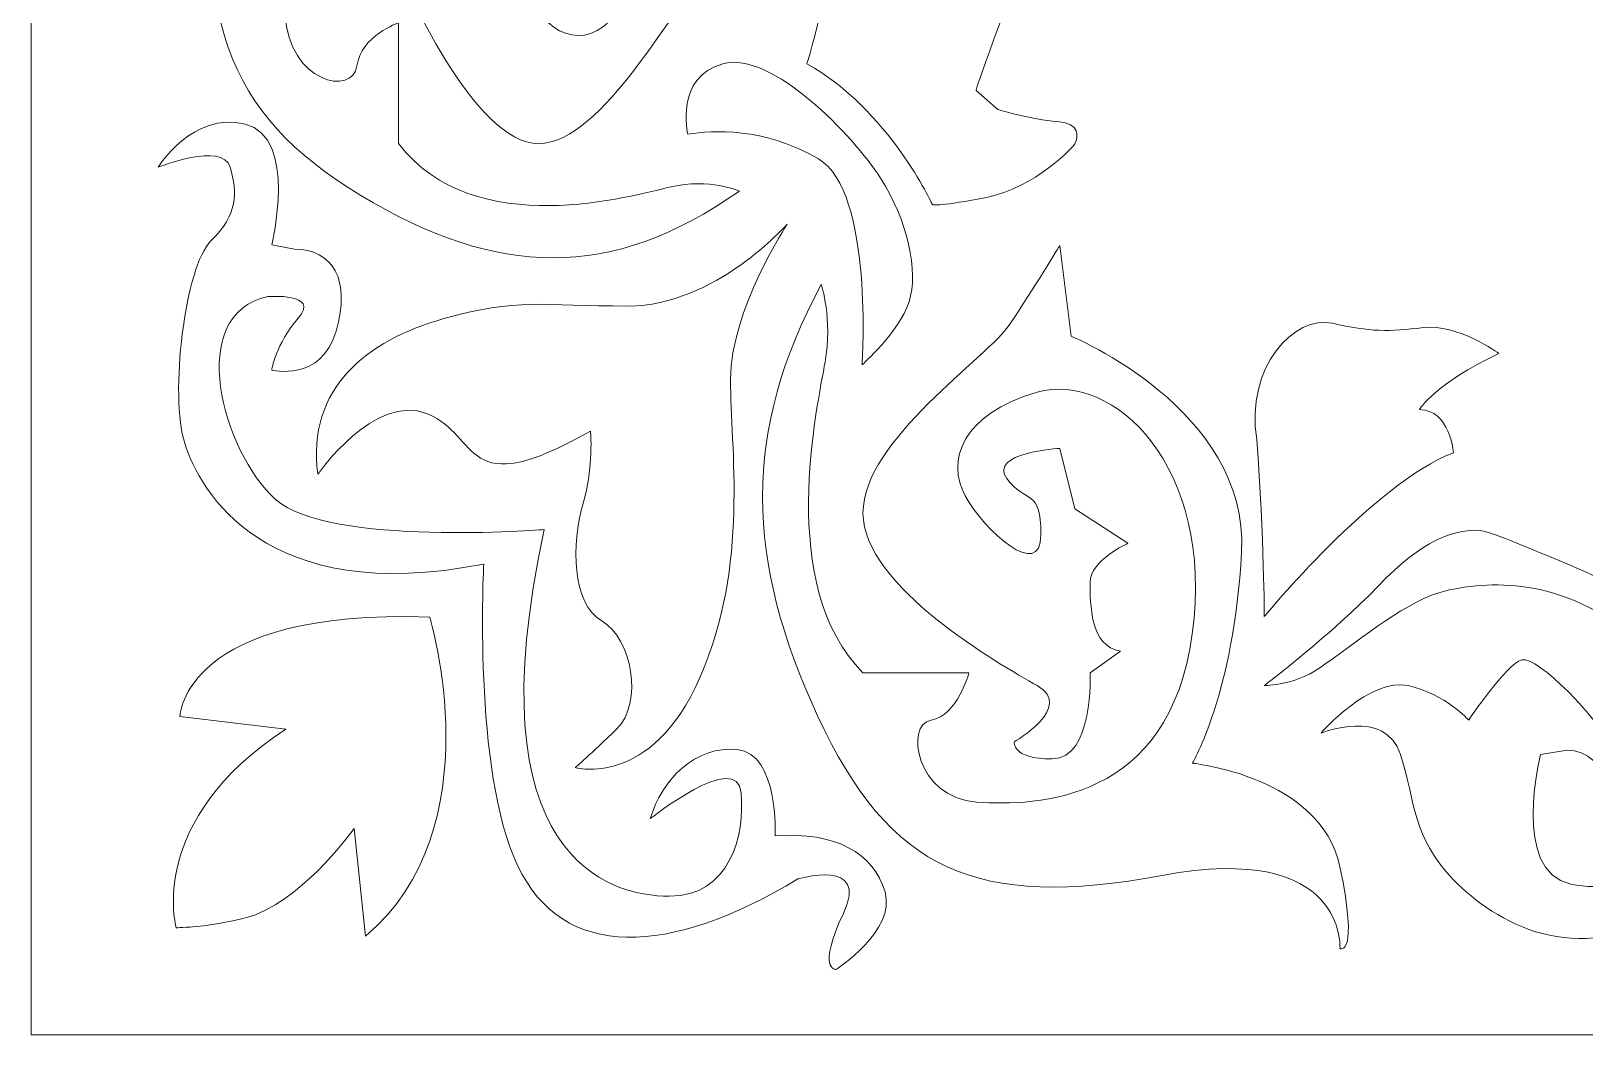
# Model space of a CAD drawing. Header units: millimetres. Extents: x -122 to 122, y -91 to 91.
# Drawn here: x -122.15 to -93.81, y -90.77 to -72.46 of the extents above; entities that cross this region are included whole.
import ezdxf

# ---------------------------------------------------------------- set-up
doc = ezdxf.new("R2010")
doc.units = ezdxf.units.MM
doc.header["$MEASUREMENT"] = 0
doc.layers.add('Camada 1', color=7, linetype='Continuous')

msp = doc.modelspace()

# ---------------------------------------------------------------- linework, layer by layer
at = {"layer": 'Camada 1', "color": 250, "lineweight": 20}
msp.add_open_spline([(-122.1541, -90.7698), (-122.1541, -90.7698), (122.1541, -90.7698), (122.1541, -90.7698), (122.1541, -90.7698), (122.1541, -90.7698), (122.1541, 90.7698), (122.1541, 90.7698), (122.1541, 90.7698), (122.1541, 90.7698), (-122.1541, 90.7698), (-122.1541, 90.7698), (-122.1541, 90.7698), (-122.1541, 90.7698), (-122.1541, -90.7698), (-122.1541, -90.7698), (-122.1541, -90.7698), (-122.1541, -90.7698), (-122.1541, -90.7698), (-122.1541, -90.7698)], degree=3, knots=[0, 0, 0, 0, 0.1666667, 0.1666667, 0.1666667, 0.1666667, 0.3333333, 0.3333333, 0.3333333, 0.3333333, 0.5, 0.5, 0.5, 0.5, 0.6666667, 0.6666667, 0.6666667, 0.6666667, 1, 1, 1, 1], dxfattribs=at)
at = {"layer": 'Camada 1', "color": 250, "lineweight": 9}
for points, knots in [([(-119.8689, -64.6055), (-119.8689, -64.6055), (-118.1426, -64.4484), (-118.695, -68.3024), (-118.695, -68.3024), (-119.2473, -72.1567), (-118.6258, -73.9657), (-116.1397, -75.4603), (-116.1397, -75.4603), (-113.6537, -76.9547), (-111.5819, -77.0333), (-109.2339, -75.3816), (-109.2339, -75.3816), (-109.2339, -75.3816), (-109.7864, -75.1456), (-110.477, -75.3029), (-110.477, -75.3029), (-111.1676, -75.4601), (-114.068, -76.3254), (-115.4492, -74.5163), (-115.4492, -74.5163), (-115.4492, -74.5163), (-115.4492, -72.314), (-115.4492, -72.314), (-115.4492, -72.314), (-115.4492, -72.314), (-116.1397, -72.5499), (-116.2089, -73.1005), (-116.2089, -73.1005), (-116.278, -73.651), (-117.4519, -73.4151), (-117.5209, -72.1567), (-117.5209, -72.1567), (-117.5902, -70.8982), (-117.5209, -68.1451), (-114.8276, -67.6732), (-114.8276, -67.6732), (-112.1344, -67.2012), (-110.6152, -69.325), (-110.9604, -70.8982), (-110.9604, -70.8982), (-111.3056, -72.4712), (-112.0654, -72.7859), (-112.6178, -72.3927), (-112.6178, -72.3927), (-113.1703, -71.9994), (-113.999, -70.8195), (-113.2393, -70.8195), (-113.2393, -70.8195), (-112.4798, -70.8195), (-112.7559, -71.1343), (-112.3416, -71.5273), (-112.3416, -71.5273), (-111.9272, -71.9206), (-111.8582, -70.4261), (-111.8582, -70.4261), (-111.8582, -70.4261), (-111.8582, -70.4261), (-112.8249, -70.1115), (-112.8249, -70.1115), (-112.8249, -70.1115), (-112.8249, -70.1115), (-113.3775, -69.0104), (-113.3775, -69.0104), (-113.3775, -69.0104), (-113.3775, -69.0104), (-113.6537, -69.7969), (-113.999, -69.7969), (-113.999, -69.7969), (-114.3443, -69.7969), (-115.0348, -69.7969), (-115.1038, -69.1678), (-115.1038, -69.1678), (-115.1038, -69.1678), (-115.4492, -69.7969), (-115.4492, -69.7969), (-115.4492, -69.7969), (-115.4492, -69.7969), (-116.8304, -69.7183), (-116.8304, -70.5834), (-116.8304, -70.5834), (-116.8304, -71.4487), (-116.5541, -71.37), (-116.5541, -71.37), (-116.5541, -71.37), (-116.5541, -71.37), (-116.0016, -70.1115), (-115.6564, -70.8982), (-115.6564, -70.8982), (-115.3111, -71.6846), (-114.068, -74.5163), (-112.894, -74.5163), (-112.894, -74.5163), (-111.72, -74.5163), (-110.408, -71.9206), (-109.8555, -71.4487), (-109.8555, -71.4487), (-109.3029, -70.9768), (-108.6125, -70.4261), (-108.6125, -70.4261), (-108.6125, -70.4261), (-108.6125, -70.4261), (-110.0627, -70.1902), (-110.0627, -70.1902), (-110.0627, -70.1902), (-110.0627, -70.1902), (-111.2367, -66.4934), (-113.5156, -66.6507), (-113.5156, -66.6507), (-115.7944, -66.808), (-116.8994, -67.6732), (-116.8994, -67.6732), (-116.8994, -67.6732), (-116.8994, -67.6732), (-117.1067, -64.999), (-118.5568, -64.6055), (-118.5568, -64.6055), (-120.0072, -64.2123), (-119.8689, -64.6055), (-119.8689, -64.6055)], [0, 0, 0, 0, 0.0322581, 0.0322581, 0.0322581, 0.0322581, 0.0645161, 0.0645161, 0.0645161, 0.0645161, 0.0967742, 0.0967742, 0.0967742, 0.0967742, 0.1290323, 0.1290323, 0.1290323, 0.1290323, 0.1612903, 0.1612903, 0.1612903, 0.1612903, 0.1935484, 0.1935484, 0.1935484, 0.1935484, 0.2258065, 0.2258065, 0.2258065, 0.2258065, 0.2580645, 0.2580645, 0.2580645, 0.2580645, 0.2903226, 0.2903226, 0.2903226, 0.2903226, 0.3225806, 0.3225806, 0.3225806, 0.3225806, 0.3548387, 0.3548387, 0.3548387, 0.3548387, 0.3870968, 0.3870968, 0.3870968, 0.3870968, 0.4193548, 0.4193548, 0.4193548, 0.4193548, 0.4516129, 0.4516129, 0.4516129, 0.4516129, 0.483871, 0.483871, 0.483871, 0.483871, 0.516129, 0.516129, 0.516129, 0.516129, 0.5483871, 0.5483871, 0.5483871, 0.5483871, 0.5806452, 0.5806452, 0.5806452, 0.5806452, 0.6129032, 0.6129032, 0.6129032, 0.6129032, 0.6451613, 0.6451613, 0.6451613, 0.6451613, 0.6774194, 0.6774194, 0.6774194, 0.6774194, 0.7096774, 0.7096774, 0.7096774, 0.7096774, 0.7419355, 0.7419355, 0.7419355, 0.7419355, 0.7741935, 0.7741935, 0.7741935, 0.7741935, 0.8064516, 0.8064516, 0.8064516, 0.8064516, 0.8387097, 0.8387097, 0.8387097, 0.8387097, 0.8709677, 0.8709677, 0.8709677, 0.8709677, 0.9032258, 0.9032258, 0.9032258, 0.9032258, 0.9354839, 0.9354839, 0.9354839, 0.9354839, 1, 1, 1, 1]), ([(-103.1125, -74.5192), (-103.1443, -74.5876), (-103.8462, -75.3187), (-104.702, -75.4924), (-104.702, -75.4924), (-105.558, -75.6661), (-105.7106, -75.6314), (-105.7106, -75.6314), (-105.7106, -75.6314), (-105.7106, -75.6314), (-106.5056, -73.8935), (-108.0034, -73.0594), (-108.0034, -73.0594), (-108.0034, -73.0594), (-107.331, -71.0438), (-107.6061, -69.723), (-107.6061, -69.723), (-107.6061, -69.723), (-106.567, -70.5917), (-106.6279, -71.9473), (-106.6279, -71.9473), (-106.6279, -71.9473), (-106.2611, -72.1906), (-106.2611, -72.1906), (-106.2611, -72.1906), (-106.2611, -72.1906), (-103.8461, -70.2096), (-103.8461, -70.2096), (-103.8461, -70.2096), (-103.8461, -70.2096), (-103.6016, -70.2094), (-103.8767, -70.8003), (-103.8767, -70.8003), (-104.1518, -71.391), (-104.9323, -73.5315), (-104.9159, -73.5459), (-104.9159, -73.5459), (-104.9159, -73.5459), (-104.5184, -73.8935), (-104.5184, -73.8935), (-104.5184, -73.8935), (-104.5184, -73.8935), (-103.9117, -74.082), (-103.4282, -74.1153), (-103.4282, -74.1153), (-103.0083, -74.1443), (-103.0536, -74.3933), (-103.1125, -74.5192)], [0, 0, 0, 0, 0.0769231, 0.0769231, 0.0769231, 0.0769231, 0.1538462, 0.1538462, 0.1538462, 0.1538462, 0.2307692, 0.2307692, 0.2307692, 0.2307692, 0.3076923, 0.3076923, 0.3076923, 0.3076923, 0.3846154, 0.3846154, 0.3846154, 0.3846154, 0.4615385, 0.4615385, 0.4615385, 0.4615385, 0.5384615, 0.5384615, 0.5384615, 0.5384615, 0.6153846, 0.6153846, 0.6153846, 0.6153846, 0.6923077, 0.6923077, 0.6923077, 0.6923077, 0.7692308, 0.7692308, 0.7692308, 0.7692308, 0.8461538, 0.8461538, 0.8461538, 0.8461538, 1, 1, 1, 1]), ([(-106.9947, -78.5507), (-106.9947, -78.5507), (-106.7808, -75.3879), (-107.7896, -74.7972), (-107.7896, -74.7972), (-108.7982, -74.2064), (-109.7152, -74.2758), (-110.1741, -74.3453), (-110.1741, -74.3453), (-110.1741, -74.3453), (-110.4186, -73.3027), (-109.532, -73.0594), (-109.532, -73.0594), (-108.6455, -72.8161), (-107.1474, -74.3801), (-106.6584, -75.1447), (-106.6584, -75.1447), (-106.1693, -75.9093), (-105.9553, -76.8479), (-106.1387, -77.4038), (-106.1387, -77.4038), (-106.3223, -77.9598), (-106.9947, -78.5507), (-106.9947, -78.5507)], [0, 0, 0, 0, 0.1428571, 0.1428571, 0.1428571, 0.1428571, 0.2857143, 0.2857143, 0.2857143, 0.2857143, 0.4285714, 0.4285714, 0.4285714, 0.4285714, 0.5714286, 0.5714286, 0.5714286, 0.5714286, 0.7142857, 0.7142857, 0.7142857, 0.7142857, 1, 1, 1, 1]), ([(-107.4741, -89.5777), (-107.4741, -89.5777), (-106.3692, -88.8697), (-106.5764, -88.1618), (-106.5764, -88.1618), (-106.7836, -87.454), (-107.4741, -87.0606), (-108.579, -87.1392), (-108.579, -87.1392), (-108.579, -87.1392), (-108.5099, -85.6448), (-109.2696, -85.5661), (-109.2696, -85.5661), (-110.0291, -85.4875), (-110.6508, -86.1167), (-110.858, -86.8247), (-110.858, -86.8247), (-110.858, -86.8247), (-109.2696, -85.5661), (-109.2007, -86.3528), (-109.2007, -86.3528), (-109.1317, -87.1392), (-109.4077, -88.2405), (-110.5127, -88.2405), (-110.5127, -88.2405), (-111.6177, -88.2405), (-114.1036, -87.5327), (-112.7916, -81.5547), (-112.7916, -81.5547), (-112.7916, -81.5547), (-116.7281, -81.8693), (-117.6949, -81.0041), (-117.6949, -81.0041), (-118.6616, -80.1389), (-119.3521, -77.6219), (-117.8329, -77.3073), (-117.8329, -77.3073), (-117.8329, -77.3073), (-116.8661, -77.2286), (-117.2805, -77.7005), (-117.2805, -77.7005), (-117.6949, -78.1724), (-117.764, -78.6445), (-117.764, -78.6445), (-117.764, -78.6445), (-117.764, -78.6445), (-116.8661, -78.8804), (-116.5898, -77.9365), (-116.5898, -77.9365), (-116.3137, -76.9928), (-116.659, -76.442), (-117.3495, -76.442), (-117.3495, -76.442), (-117.3495, -76.442), (-117.764, -76.3633), (-117.764, -76.3633), (-117.764, -76.3633), (-117.764, -76.3633), (-117.2805, -74.397), (-118.2473, -74.161), (-118.2473, -74.161), (-119.214, -73.925), (-119.8356, -74.9475), (-119.8356, -74.9475), (-119.8356, -74.9475), (-119.8356, -74.9475), (-118.6616, -74.4756), (-118.5235, -74.9475), (-118.5235, -74.9475), (-118.3854, -75.4194), (-118.3855, -75.8128), (-118.8689, -76.2847), (-118.8689, -76.2847), (-119.3521, -76.7568), (-119.6283, -79.1164), (-119.3521, -79.9816), (-119.3521, -79.9816), (-119.076, -80.8468), (-117.9019, -82.9706), (-113.8966, -82.184), (-113.8966, -82.184), (-113.8966, -82.184), (-114.1036, -85.9595), (-113.2751, -87.69), (-113.2751, -87.69), (-112.4464, -89.4204), (-110.5127, -89.3417), (-108.1646, -87.9259), (-108.1646, -87.9259), (-108.1646, -87.9259), (-106.8526, -87.5327), (-107.336, -88.5551), (-107.336, -88.5551), (-107.8195, -89.5777), (-107.4741, -89.5777), (-107.4741, -89.5777)], [0, 0, 0, 0, 0.04, 0.04, 0.04, 0.04, 0.08, 0.08, 0.08, 0.08, 0.12, 0.12, 0.12, 0.12, 0.16, 0.16, 0.16, 0.16, 0.2, 0.2, 0.2, 0.2, 0.24, 0.24, 0.24, 0.24, 0.28, 0.28, 0.28, 0.28, 0.32, 0.32, 0.32, 0.32, 0.36, 0.36, 0.36, 0.36, 0.4, 0.4, 0.4, 0.4, 0.44, 0.44, 0.44, 0.44, 0.48, 0.48, 0.48, 0.48, 0.52, 0.52, 0.52, 0.52, 0.56, 0.56, 0.56, 0.56, 0.6, 0.6, 0.6, 0.6, 0.64, 0.64, 0.64, 0.64, 0.68, 0.68, 0.68, 0.68, 0.72, 0.72, 0.72, 0.72, 0.76, 0.76, 0.76, 0.76, 0.8, 0.8, 0.8, 0.8, 0.84, 0.84, 0.84, 0.84, 0.88, 0.88, 0.88, 0.88, 0.92, 0.92, 0.92, 0.92, 1, 1, 1, 1]), ([(-108.3596, -75.9841), (-108.3596, -75.9841), (-109.6719, -77.4785), (-111.2602, -77.4785), (-111.2602, -77.4785), (-112.8484, -77.4785), (-113.2628, -77.3212), (-114.644, -77.7144), (-114.644, -77.7144), (-116.0251, -78.1077), (-117.1301, -78.973), (-116.9229, -80.5461), (-116.9229, -80.5461), (-116.9229, -80.5461), (-115.8871, -79.0518), (-114.9203, -79.4451), (-114.9203, -79.4451), (-113.9534, -79.8381), (-114.2987, -81.0966), (-111.9507, -79.7596), (-111.9507, -79.7596), (-111.9507, -79.7596), (-111.8816, -80.3888), (-112.0888, -81.0966), (-112.0888, -81.0966), (-112.296, -81.8046), (-112.2959, -82.9059), (-111.7435, -83.2204), (-111.7435, -83.2204), (-111.1911, -83.535), (-110.984, -84.7149), (-111.4674, -85.1868), (-111.4674, -85.1868), (-111.9507, -85.6589), (-112.227, -85.8948), (-112.227, -85.8948), (-112.227, -85.8948), (-112.227, -85.8948), (-110.8458, -86.288), (-109.948, -84.243), (-109.948, -84.243), (-109.0503, -82.198), (-109.3955, -80.0742), (-109.3955, -78.8157), (-109.3955, -78.8157), (-109.3955, -77.5572), (-108.3596, -75.9841), (-108.3596, -75.9841)], [0, 0, 0, 0, 0.0769231, 0.0769231, 0.0769231, 0.0769231, 0.1538462, 0.1538462, 0.1538462, 0.1538462, 0.2307692, 0.2307692, 0.2307692, 0.2307692, 0.3076923, 0.3076923, 0.3076923, 0.3076923, 0.3846154, 0.3846154, 0.3846154, 0.3846154, 0.4615385, 0.4615385, 0.4615385, 0.4615385, 0.5384615, 0.5384615, 0.5384615, 0.5384615, 0.6153846, 0.6153846, 0.6153846, 0.6153846, 0.6923077, 0.6923077, 0.6923077, 0.6923077, 0.7692308, 0.7692308, 0.7692308, 0.7692308, 0.8461538, 0.8461538, 0.8461538, 0.8461538, 1, 1, 1, 1]), ([(-98.2771, -89.1983), (-98.2771, -89.1983), (-98.139, -87.232), (-101.5229, -87.8612), (-101.5229, -87.8612), (-104.9067, -88.4903), (-106.495, -87.7825), (-107.8071, -84.9509), (-107.8071, -84.9509), (-109.1193, -82.1193), (-109.1883, -79.7596), (-107.7382, -77.0853), (-107.7382, -77.0853), (-107.7382, -77.0853), (-107.531, -77.7146), (-107.6691, -78.501), (-107.6691, -78.501), (-107.8071, -79.2876), (-108.5669, -82.5912), (-106.9784, -84.1643), (-106.9784, -84.1643), (-106.9784, -84.1643), (-105.0449, -84.1643), (-105.0449, -84.1643), (-105.0449, -84.1643), (-105.0449, -84.1643), (-105.2521, -84.9509), (-105.7354, -85.0295), (-105.7354, -85.0295), (-106.2189, -85.1081), (-106.0117, -86.4453), (-104.9067, -86.524), (-104.9067, -86.524), (-103.8018, -86.6026), (-101.3848, -86.524), (-100.9703, -83.4563), (-100.9703, -83.4563), (-100.5561, -80.3889), (-102.4208, -78.6584), (-103.8018, -79.0516), (-103.8018, -79.0516), (-105.1829, -79.4449), (-105.4591, -80.3102), (-105.1139, -80.9395), (-105.1139, -80.9395), (-104.7686, -81.5687), (-103.7327, -82.5125), (-103.7327, -81.6473), (-103.7327, -81.6473), (-103.7327, -80.7821), (-104.0091, -81.0966), (-104.3542, -80.6247), (-104.3542, -80.6247), (-104.6995, -80.1529), (-103.3874, -80.0742), (-103.3874, -80.0742), (-103.3874, -80.0742), (-103.3874, -80.0742), (-103.1112, -81.1754), (-103.1112, -81.1754), (-103.1112, -81.1754), (-103.1112, -81.1754), (-102.1444, -81.8046), (-102.1444, -81.8046), (-102.1444, -81.8046), (-102.1444, -81.8046), (-102.835, -82.1192), (-102.835, -82.5125), (-102.835, -82.5125), (-102.835, -82.9057), (-102.835, -83.6924), (-102.2825, -83.771), (-102.2825, -83.771), (-102.2825, -83.771), (-102.835, -84.1643), (-102.835, -84.1643), (-102.835, -84.1643), (-102.835, -84.1643), (-102.7659, -85.7375), (-103.5256, -85.7375), (-103.5256, -85.7375), (-104.2851, -85.7375), (-104.2161, -85.4229), (-104.2161, -85.4229), (-104.2161, -85.4229), (-104.2161, -85.4229), (-103.1113, -84.7936), (-103.8018, -84.4003), (-103.8018, -84.4003), (-104.4923, -84.0071), (-106.9784, -82.5912), (-106.9784, -81.2541), (-106.9784, -81.2541), (-106.9784, -79.9169), (-104.6996, -78.4223), (-104.2851, -77.7931), (-104.2851, -77.7931), (-103.8709, -77.164), (-103.3874, -76.3773), (-103.3874, -76.3773), (-103.3874, -76.3773), (-103.3874, -76.3773), (-103.1802, -78.0291), (-103.1802, -78.0291), (-103.1802, -78.0291), (-103.1802, -78.0291), (-99.9346, -79.3664), (-100.0727, -81.9619), (-100.0727, -81.9619), (-100.2108, -84.5576), (-100.9703, -85.8161), (-100.9703, -85.8161), (-100.9703, -85.8161), (-100.9703, -85.8161), (-98.6224, -86.0521), (-98.2771, -87.7039), (-98.2771, -87.7039), (-97.9317, -89.3556), (-98.2771, -89.1983), (-98.2771, -89.1983)], [0, 0, 0, 0, 0.0322581, 0.0322581, 0.0322581, 0.0322581, 0.0645161, 0.0645161, 0.0645161, 0.0645161, 0.0967742, 0.0967742, 0.0967742, 0.0967742, 0.1290323, 0.1290323, 0.1290323, 0.1290323, 0.1612903, 0.1612903, 0.1612903, 0.1612903, 0.1935484, 0.1935484, 0.1935484, 0.1935484, 0.2258065, 0.2258065, 0.2258065, 0.2258065, 0.2580645, 0.2580645, 0.2580645, 0.2580645, 0.2903226, 0.2903226, 0.2903226, 0.2903226, 0.3225806, 0.3225806, 0.3225806, 0.3225806, 0.3548387, 0.3548387, 0.3548387, 0.3548387, 0.3870968, 0.3870968, 0.3870968, 0.3870968, 0.4193548, 0.4193548, 0.4193548, 0.4193548, 0.4516129, 0.4516129, 0.4516129, 0.4516129, 0.483871, 0.483871, 0.483871, 0.483871, 0.516129, 0.516129, 0.516129, 0.516129, 0.5483871, 0.5483871, 0.5483871, 0.5483871, 0.5806452, 0.5806452, 0.5806452, 0.5806452, 0.6129032, 0.6129032, 0.6129032, 0.6129032, 0.6451613, 0.6451613, 0.6451613, 0.6451613, 0.6774194, 0.6774194, 0.6774194, 0.6774194, 0.7096774, 0.7096774, 0.7096774, 0.7096774, 0.7419355, 0.7419355, 0.7419355, 0.7419355, 0.7741935, 0.7741935, 0.7741935, 0.7741935, 0.8064516, 0.8064516, 0.8064516, 0.8064516, 0.8387097, 0.8387097, 0.8387097, 0.8387097, 0.8709677, 0.8709677, 0.8709677, 0.8709677, 0.9032258, 0.9032258, 0.9032258, 0.9032258, 0.9354839, 0.9354839, 0.9354839, 0.9354839, 1, 1, 1, 1]), ([(-99.6583, -83.1418), (-99.6583, -83.1418), (-97.6556, -80.7033), (-96.2054, -80.1529), (-96.2054, -80.1529), (-96.2054, -80.1529), (-96.2744, -79.3662), (-96.8268, -79.3662), (-96.8268, -79.3662), (-96.8268, -79.3662), (-96.5507, -78.8943), (-95.3767, -78.3438), (-95.3767, -78.3438), (-95.3767, -78.3438), (-96.1363, -77.7931), (-96.7577, -77.8717), (-96.7577, -77.8717), (-97.3793, -77.9505), (-97.7247, -77.9504), (-98.4152, -77.7931), (-98.4152, -77.7931), (-99.1058, -77.6358), (-100.0036, -78.5797), (-99.7964, -79.9169), (-99.7964, -79.9169), (-99.6583, -81.726), (-99.6583, -83.1418), (-99.6583, -83.1418)], [0, 0, 0, 0, 0.125, 0.125, 0.125, 0.125, 0.25, 0.25, 0.25, 0.25, 0.375, 0.375, 0.375, 0.375, 0.5, 0.5, 0.5, 0.5, 0.625, 0.625, 0.625, 0.625, 0.75, 0.75, 0.75, 0.75, 1, 1, 1, 1]), ([(-91.3096, -84.341), (-91.6364, -83.7201), (-91.9229, -83.4217), (-92.4762, -83.0631), (-92.4762, -83.0631), (-92.9594, -82.6849), (-93.8252, -82.3026), (-94.3697, -82.0814), (-94.3697, -82.0814), (-95.0695, -81.7971), (-95.5579, -81.5687), (-95.7909, -81.5687), (-95.7909, -81.5687), (-96.2054, -81.5687), (-96.7577, -81.726), (-97.5865, -82.5912), (-97.5865, -82.5912), (-98.4152, -83.4563), (-99.6583, -84.4003), (-99.6583, -84.4003), (-99.6583, -84.4003), (-99.6583, -84.4003), (-99.0368, -84.4003), (-98.5533, -84.0069), (-98.5533, -84.0069), (-97.8628, -83.535), (-97.0341, -82.8272), (-96.3433, -82.6699), (-96.3433, -82.6699), (-95.653, -82.5125), (-94.2026, -82.3551), (-92.8215, -83.6137), (-92.8215, -83.6137), (-91.7573, -84.5044), (-91.7855, -85.5801), (-91.7855, -85.5801), (-91.7855, -85.5801), (-91.8547, -87.6251), (-92.9597, -88.2544), (-94.0646, -88.0184), (-94.0646, -88.0184), (-95.1695, -87.7825), (-94.6171, -85.6589), (-94.6171, -85.6589), (-94.6171, -85.6589), (-94.6171, -85.6589), (-94.1335, -85.5801), (-94.1335, -85.5801), (-94.1335, -85.5801), (-93.3739, -85.5801), (-93.2359, -86.6813), (-93.2359, -86.6813), (-93.2359, -86.6813), (-93.2359, -86.6813), (-93.2359, -85.9734), (-93.3739, -85.5015), (-93.3739, -85.5015), (-93.5121, -85.0295), (-94.686, -83.8496), (-94.9623, -83.9284), (-94.9623, -83.9284), (-95.2385, -84.0069), (-95.9292, -85.0295), (-95.9292, -85.0295), (-95.9292, -85.0295), (-95.9292, -85.0295), (-96.3433, -84.5576), (-97.0341, -84.4003), (-97.0341, -84.4003), (-97.7247, -84.243), (-98.6224, -85.2654), (-98.6224, -85.2654), (-98.6224, -85.2654), (-98.6224, -85.2654), (-97.4484, -84.7936), (-97.1721, -85.6589), (-97.1721, -85.6589), (-96.8959, -86.524), (-96.9649, -87.1533), (-96.2054, -87.9398), (-96.2054, -87.9398), (-95.4458, -88.7264), (-93.9264, -89.5916), (-92.338, -88.4905), (-92.338, -88.4905), (-91.7933, -88.1126), (-91.46, -87.6981), (-91.2568, -87.2844), (-91.2568, -87.2844), (-90.9851, -86.7455), (-90.7705, -85.455), (-91.3096, -84.341)], [0, 0, 0, 0, 0.0416667, 0.0416667, 0.0416667, 0.0416667, 0.0833333, 0.0833333, 0.0833333, 0.0833333, 0.125, 0.125, 0.125, 0.125, 0.1666667, 0.1666667, 0.1666667, 0.1666667, 0.2083333, 0.2083333, 0.2083333, 0.2083333, 0.25, 0.25, 0.25, 0.25, 0.2916667, 0.2916667, 0.2916667, 0.2916667, 0.3333333, 0.3333333, 0.3333333, 0.3333333, 0.375, 0.375, 0.375, 0.375, 0.4166667, 0.4166667, 0.4166667, 0.4166667, 0.4583333, 0.4583333, 0.4583333, 0.4583333, 0.5, 0.5, 0.5, 0.5, 0.5416667, 0.5416667, 0.5416667, 0.5416667, 0.5833333, 0.5833333, 0.5833333, 0.5833333, 0.625, 0.625, 0.625, 0.625, 0.6666667, 0.6666667, 0.6666667, 0.6666667, 0.7083333, 0.7083333, 0.7083333, 0.7083333, 0.75, 0.75, 0.75, 0.75, 0.7916667, 0.7916667, 0.7916667, 0.7916667, 0.8333333, 0.8333333, 0.8333333, 0.8333333, 0.875, 0.875, 0.875, 0.875, 0.9166667, 0.9166667, 0.9166667, 0.9166667, 1, 1, 1, 1]), ([(-119.5077, -88.8147), (-119.5077, -88.8147), (-120.0603, -86.8483), (-117.505, -85.1966), (-117.505, -85.1966), (-117.505, -85.1966), (-119.4388, -84.9606), (-119.4388, -84.9606), (-119.4388, -84.9606), (-119.4388, -84.9606), (-119.3697, -82.9941), (-114.8809, -83.1514), (-114.8809, -83.1514), (-114.8809, -83.1514), (-113.7068, -87.0056), (-116.0547, -88.972), (-116.0547, -88.972), (-116.0547, -88.972), (-116.262, -87.0056), (-116.262, -87.0056), (-116.262, -87.0056), (-116.262, -87.0056), (-117.0907, -88.1855), (-118.0575, -88.5788), (-118.0575, -88.5788), (-118.8171, -88.8147), (-119.5077, -88.8147), (-119.5077, -88.8147)], [0, 0, 0, 0, 0.125, 0.125, 0.125, 0.125, 0.25, 0.25, 0.25, 0.25, 0.375, 0.375, 0.375, 0.375, 0.5, 0.5, 0.5, 0.5, 0.625, 0.625, 0.625, 0.625, 0.75, 0.75, 0.75, 0.75, 1, 1, 1, 1])]:
    msp.add_open_spline(points, degree=3, knots=knots, dxfattribs=at)

doc.saveas('drawing.dxf')
